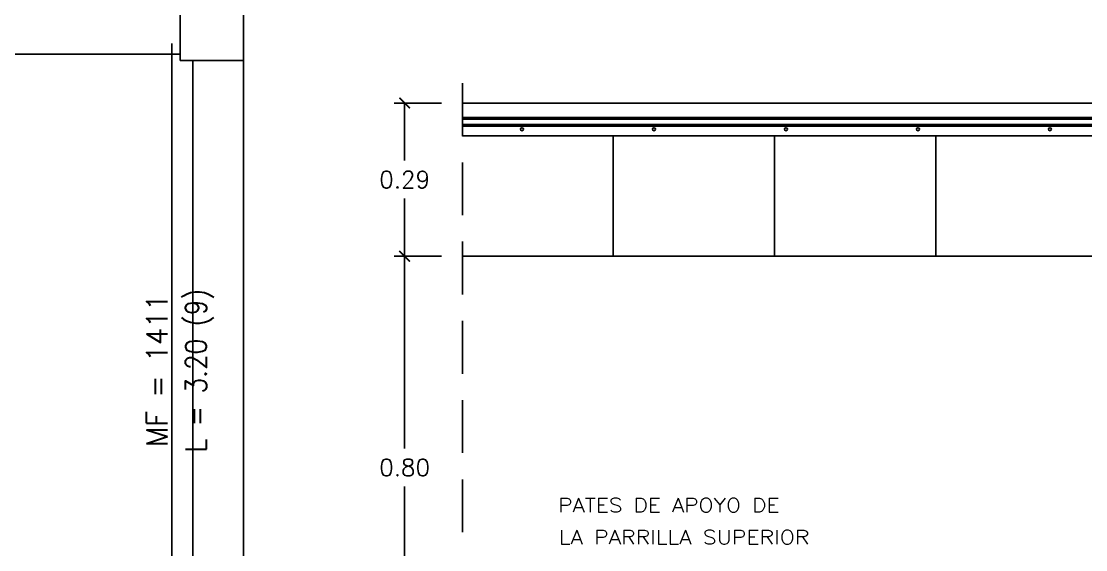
# Model space of a CAD drawing. Header units: millimetres. Extents: x 811 to 853.1, y 350.8 to 380.5.
# Drawn here: x 820.36 to 825.4, y 362.34 to 364.84 of the extents above; entities that cross this region are included whole.
import ezdxf
from ezdxf.enums import TextEntityAlignment as Align

# ---------------------------------------------------------------- set-up
doc = ezdxf.new("R2010")
doc.units = ezdxf.units.MM
doc.linetypes.add('CYPELINEA', pattern=[0])
doc.linetypes.add('TRAZOS2', pattern=[0.375, 0.25, -0.125])
for name, color, linetype in [('0-CYPE2', 4, 'CYPELINEA'), ('015', 1, 'Continuous'), ('06', 6, 'Continuous'), ('ARMADURA', 7, 'Continuous'), ('AUXILIAR', 3, 'Continuous'), ('COTAS', 7, 'Continuous'), ('PA_NERV_UNI', 7, 'CYPELINEA'), ('PILAR_RECT', 2, 'CYPELINEA'), ('UNI_LONGIT', 3, 'CYPELINEA'), ('UNI_MOMENTOS', 3, 'CYPELINEA'), ('VIGAS', 5, 'CYPELINEA')]:
    doc.layers.add(name, color=color, linetype=linetype)
doc.styles.get("Standard").update_dxf_attribs({"font": 'romans.shx'})
doc.dimstyles.new('ANTONIO20', dxfattribs={"dimscale": 0.05, "dimtxt": 1.6, "dimasz": 1, "dimexe": 1, "dimexo": 2, "dimgap": 1, "dimtad": 0, "dimtih": 1, "dimtoh": 1, "dimlfac": 0.4, "dimzin": 0, "dimdsep": 46, "dimtxsty": 'Standard', "dimblk": 'ARCHTICK', "dimcen": 0.5, "dimclrd": 1, "dimclre": 1, "dimclrt": 4, "dimadec": 0, "dimazin": 0, "dimtfac": 1, "dimtofl": 0, "dimtmove": 0, "dimatfit": 3, "dimldrblk": 'DOTSMALL', "dimfxl": 1, "dimtolj": 1, "dimtzin": 0, "dimarcsym": 0})

# ---------------------------------------------------------------- blocks, each defined once
blk = doc.blocks.new('_ArchTick')
at = {"color": 0, "linetype": 'Continuous', "const_width": 0.15}
blk.add_lwpolyline([(-0.5, -0.5), (0.5, 0.5)], dxfattribs=at)
blk = doc.blocks.new('*D12')
at = {"layer": 'COTAS', "color": 1, "linetype": 'Continuous'}
for p, q in [((822.3459, 364.4582), (822.1214, 364.4582)), ((822.1714, 364.4582), (822.1714, 364.1857)), ((822.1714, 363.7332), (822.1714, 364.0057)), ((822.3459, 363.7332), (822.1214, 363.7332))]:
    blk.add_line(p, q, dxfattribs=at)
at = {"layer": 'Defpoints', "color": 0, "linetype": 'Continuous'}
for p in [(822.1714, 364.4582), (822.4459, 364.4582), (822.4459, 363.7332)]:
    blk.add_point(p, dxfattribs=at)
at = {"layer": 'COTAS', "color": 1, "linetype": 'Continuous', "xscale": 0.05, "yscale": 0.05, "zscale": 0.05}
for p, rotation in [((822.1714, 364.4582), 90), ((822.1714, 363.7332), 270)]:
    blk.add_blockref('_ArchTick', p, dxfattribs=dict(at, rotation=rotation))
at = {"layer": 'COTAS', "color": 4, "linetype": 'Continuous', "insert": (822.1714, 364.0957), "char_height": 0.08, "attachment_point": 5}
blk.add_mtext('\\A1;0.29', dxfattribs=at)
blk = doc.blocks.new('_DotSmall')
at = {"layer": '06', "color": 0, "const_width": 0.5}
blk.add_lwpolyline([(-0.0625, 0, 1), (0.0625, 0, 1)], format="xyb", close=True, dxfattribs=at)
blk = doc.blocks.new('*D13')
at = {"layer": 'COTAS', "color": 1, "linetype": 'Continuous'}
for p, q in [((822.3459, 363.7332), (822.1214, 363.7332)), ((822.1714, 363.7332), (822.1714, 362.8231)), ((822.1714, 361.7329), (822.1714, 362.6431)), ((822.3459, 361.7329), (822.1214, 361.7329))]:
    blk.add_line(p, q, dxfattribs=at)
at = {"layer": 'Defpoints', "color": 0, "linetype": 'Continuous'}
for p in [(822.1714, 363.7332), (822.4459, 363.7332), (822.4459, 361.7329)]:
    blk.add_point(p, dxfattribs=at)
at = {"layer": 'COTAS', "color": 1, "linetype": 'Continuous', "xscale": 0.05, "yscale": 0.05, "zscale": 0.05}
for p, rotation in [((822.1714, 363.7332), 90), ((822.1714, 361.7329), 270)]:
    blk.add_blockref('_ArchTick', p, dxfattribs=dict(at, rotation=rotation))
at = {"layer": 'COTAS', "color": 4, "linetype": 'Continuous', "insert": (822.1714, 362.7331), "char_height": 0.08, "attachment_point": 5}
blk.add_mtext('\\A1;0.80', dxfattribs=at)
blk = doc.blocks.new('A$C360A4587')
at = {"layer": 'PILAR_RECT'}
for p, q in [((7.1, 11.0605), (7.1, 10.7605)), ((7.4, 10.7605), (7.4, 11.0605)), ((7.1, 10.7605), (7.4, 10.7605))]:
    blk.add_line(p, q, dxfattribs=at)

msp = doc.modelspace()

# ---------------------------------------------------------------- linework, layer by layer
at = {"layer": '0-CYPE2'}
for p, q in [((822.4459, 364.4582), (830.3459, 364.4582)), ((826.2209, 363.7329), (822.4459, 363.7332))]:
    msp.add_line(p, q, dxfattribs=at)
at = {"layer": '015', "linetype": 'TRAZOS2'}
msp.add_line((822.4459, 364.552), (822.4459, 358.8218), dxfattribs=at)
at = {"layer": 'ARMADURA', "linetype": 'Continuous', "const_width": 0.0156}
msp.add_lwpolyline([(822.4459, 364.3854), (830.3459, 364.3854)], dxfattribs=at)
at = {"layer": 'AUXILIAR'}
for p, q in [((826.3171, 364.357), (822.4459, 364.357)), ((826.3031, 364.3481), (822.4459, 364.3481)), ((822.4459, 364.3026), (825.4676, 364.3026)), ((824.6864, 364.3026), (824.6864, 363.7332))]:
    msp.add_line(p, q, dxfattribs=at)
at = {"layer": 'AUXILIAR', "ltscale": 1.5}
for p, q in [((823.1581, 363.7332), (823.1581, 364.3026)), ((823.9222, 363.7332), (823.9222, 364.3026))]:
    msp.add_line(p, q, dxfattribs=at)
at = {"layer": 'AUXILIAR'}
for centre in [(822.727, 364.334), (823.352, 364.334), (823.977, 364.334), (824.602, 364.334), (825.227, 364.334)]:
    msp.add_circle(centre, 0.00692, dxfattribs=at)
at = {"layer": 'PA_NERV_UNI'}
msp.add_line((821.0688, 364.7399), (821.0688, 361.5599), dxfattribs=at)
at = {"layer": 'VIGAS'}
for p, q in [((821.4088, 364.8099), (821.4088, 368.1677)), ((821.4088, 361.4899), (821.4088, 364.8099)), ((814.3088, 364.6899), (821.1088, 364.6899)), ((821.1688, 361.6399), (821.1688, 364.6599))]:
    msp.add_line(p, q, dxfattribs=at)

# ---------------------------------------------------------------- block references
at = {"layer": 'PILAR_RECT'}
msp.add_blockref('A$C360A4587', (814.0088, 353.8994), dxfattribs=at)

# ---------------------------------------------------------------- texts
at = {"layer": '0-CYPE2'}
for s, width, p, p2 in [('PATES DE APOYO DE', 0.982746, (822.898, 362.5214), (823.946, 362.5214)), ('LA PARRILLA SUPERIOR', 1.013546, (822.901, 362.3704), (824.088, 362.3704))]:
    msp.add_text(s, height=0.06665, dxfattribs=dict(at, width=width)).set_placement(p, p2, align=Align.FIT)
at = {"layer": 'UNI_LONGIT', "width": 0.738818}
msp.add_text('L = 3.20 (9)', height=0.1, rotation=90, dxfattribs=at).set_placement((821.2338, 362.8057), (821.2338, 363.5797), align=Align.FIT)
at = {"layer": 'UNI_MOMENTOS', "width": 0.83884}
msp.add_text('MF = 1411', height=0.1, rotation=90, dxfattribs=at).set_placement((821.0488, 362.8312), (821.0488, 363.5542), align=Align.FIT)

# ---------------------------------------------------------------- dimensions: what is measured, and where the dimension line sits
at = {"layer": 'COTAS', "linetype": 'Continuous'}
for base, p1, p2, picture, middle in [((822.1714, 364.4582), (822.4459, 363.7332), (822.4459, 364.4582), '*D12', (822.1714, 364.0957)), ((822.1714, 363.7332), (822.4459, 361.7329), (822.4459, 363.7332), '*D13', (822.1714, 362.7331))]:
    dim = msp.add_linear_dim(base=base, p1=p1, p2=p2, angle=90, dimstyle='ANTONIO20', override={"dimtmove": 1}, dxfattribs=at)
    dim.commit()
    dim.dimension.update_dxf_attribs({"geometry": picture, "text_midpoint": middle})

doc.saveas('drawing.dxf')
